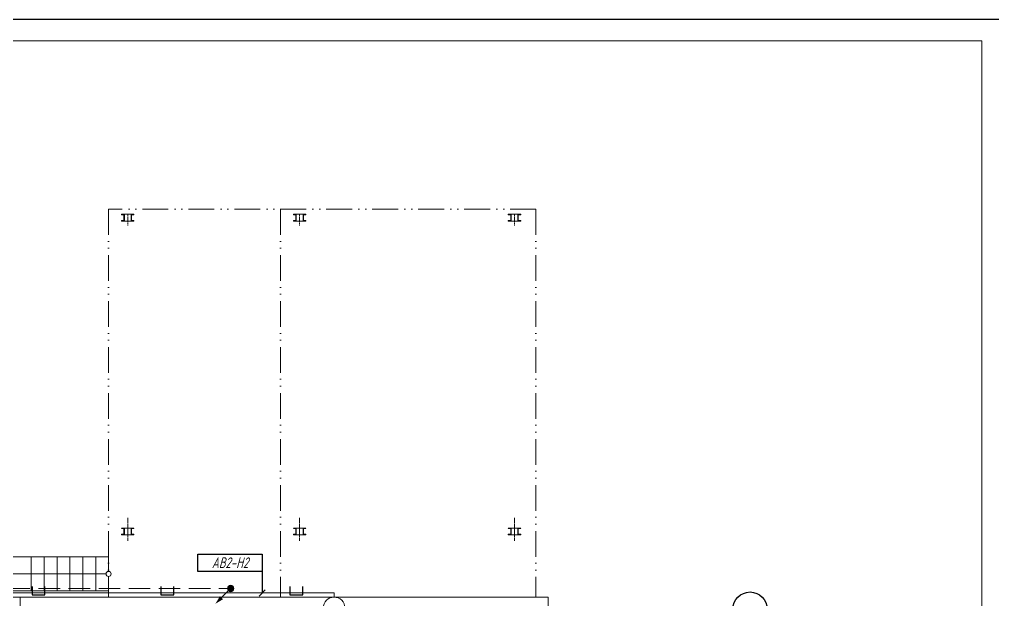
# Model space of a CAD drawing. Header units: millimetres. Extents: x -14296 to 10264, y -13087 to -5602.
# Drawn here: x -2110.7 to -1884.2, y -12627.7 to -12492.7 of the extents above; entities that cross this region are included whole.
import ezdxf

# ---------------------------------------------------------------- set-up
doc = ezdxf.new("R2010")
doc.units = ezdxf.units.MM
for name, pattern in [('ACAD_ISO12W100', [21, 12, -3, 0, -3, 0, -3]), ('CENTER2', [1.125, 0.75, -0.125, 0.125, -0.125]), ('gost5', [7, 5, -2, 0])]:
    doc.linetypes.add(name, pattern=pattern)
doc.layers.get('Defpoints').update_dxf_attribs({"color": 33})
for name, color, linetype, lineweight in [('КаБель контрольный (Вновь)', 142, 'gost5', 15), ('КаБель силовой (Вновь)', 1, 'Continuous', 15), ('Линия выноска', 137, 'Continuous', 25), ('Рамка толстая', 7, 'Continuous', 15), ('Рамка тонкая', 5, 'Continuous', 25), ('Строительный', 251, 'Continuous', 13), ('Текст', 7, 'Continuous', 20), ('ЭлектрооБорудование (Вновь)', 160, 'Continuous', 15)]:
    doc.layers.add(name, color=color, linetype=linetype, lineweight=lineweight)
doc.styles.add('Simplex', font='simplex.shx', dxfattribs={"width": 0.7, "oblique": 15})

# ---------------------------------------------------------------- blocks, each defined once
blk = doc.blocks.new('A$C4C4C6647')
for p, q in [((-14.9, 15.3), (-14.9, -0.7)), ((-8.5, 15.3), (-14.9, 15.3)), ((-13.4, 14), (-14, 13.4)), ((-14, 13.4), (-14, 1.2)), ((-14, 1.2), (-13.4, 0.6)), ((-9.1, 14), (-13.4, 14)), ((-13.4, 0.6), (-9.1, 0.6)), ((-9.1, 14), (-8.5, 14.6)), ((-9.1, 0.6), (-8.5, 0)), ((-8.5, 15.3), (-8.5, 14.6)), ((-8.5, 0), (-8.5, -0.7)), ((-14.9, -0.7), (-8.5, -0.7))]:
    blk.add_line(p, q)
at = {"layer": 'Defpoints', "color": 0, "linetype": 'ByBlock'}
for p in [(-14.9, -0.6), (-8.5, -0.6)]:
    blk.add_point(p, dxfattribs=at)
blk = doc.blocks.new('A$C551E481E')
at = {"layer": 'Рамка толстая'}
for p, q in [((836, 589), (20, 589)), ((836, 5), (836, 589))]:
    blk.add_line(p, q, dxfattribs=at)
at = {"layer": 'Рамка тонкая'}
blk.add_line((841, 594), (0, 594), dxfattribs=at)

msp = doc.modelspace()

# ---------------------------------------------------------------- hatches: boundary and pattern name
at = {"layer": 'КаБель контрольный (Вновь)', "linetype": 'ByBlock'}
msp.add_hatch(color=256, dxfattribs=at).paths.add_polyline_path([(-2062.28773, -12625.17393, 1), (-2060.78773, -12625.17393, 1)])

# ---------------------------------------------------------------- linework, layer by layer
at = {"layer": 'КаБель контрольный (Вновь)'}
msp.add_line((-2603.25744, -12625.17393), (-2061.53773, -12625.17393), dxfattribs=at)
at = {"layer": 'КаБель контрольный (Вновь)', "linetype": 'ByBlock'}
msp.add_line((-2063.65905, -12627.29525), (-2061.53773, -12625.17393), dxfattribs=at)
msp.add_circle((-2061.53773, -12625.17393), 0.75, dxfattribs=at)
msp.add_solid([(-2063.3055, -12627.64881), (-2064.0126, -12626.9417), (-2065.07327, -12628.70947)], dxfattribs=at)
at = {"layer": 'КаБель силовой (Вновь)'}
for p in [(-2602.25744, -12626.17393), (-2037.45744, -12627.16942)]:
    msp.add_line(p, (-2037.45744, -12626.17393), dxfattribs=at)
at = {"layer": 'Линия выноска'}
for p, q in [((-2054.17328, -12621.17393), (-2054.17328, -12626.17393)), ((-2053.4927, -12625.51051), (-2054.90692, -12626.92473))]:
    msp.add_line(p, q, dxfattribs=at)
at = {"layer": 'Рамка тонкая', "lineweight": 30}
for p, q in [((-2107.75744, -12624.67393), (-2107.75744, -12626.67393)), ((-2104.75744, -12626.67393), (-2104.75744, -12624.67393)), ((-2077.75744, -12624.67393), (-2077.75744, -12626.67393)), ((-2074.75744, -12626.67393), (-2074.75744, -12624.67393)), ((-2047.75744, -12624.67393), (-2047.75744, -12626.67393)), ((-2044.75744, -12626.67393), (-2044.75744, -12624.67393)), ((-2107.75744, -12626.67393), (-2104.75744, -12626.67393)), ((-2077.75744, -12626.67393), (-2074.75744, -12626.67393)), ((-2047.75744, -12626.67393), (-2044.75744, -12626.67393))]:
    msp.add_line(p, q, dxfattribs=at)
at = {"layer": 'Рамка тонкая'}
msp.add_lwpolyline([(-2069.17328, -12617.17393), (-2054.17328, -12617.17393), (-2054.17328, -12621.17393), (-2069.17328, -12621.17393)], close=True, dxfattribs=at)
msp.add_circle((-1940.65744, -12629.97393), 4, dxfattribs=at)
at = {"layer": 'Строительный', "linetype": 'ACAD_ISO12W100', "ltscale": 0.5}
for p, q in [((-1990.47744, -12536.88466), (-2089.95527, -12536.88466)), ((-2089.95527, -12536.88466), (-2089.95527, -12627.17393)), ((-2049.95527, -12536.88466), (-2049.95527, -12627.17393)), ((-1990.47744, -12536.88466), (-1990.47744, -12627.17393))]:
    msp.add_line(p, q, dxfattribs=at)
at = {"layer": 'Строительный'}
for p, q in [((-2086.27744, -12538.08466), (-2084.67744, -12538.08466)), ((-2086.27744, -12539.68466), (-2084.67744, -12539.68466)), ((-2046.27744, -12538.08466), (-2044.67744, -12538.08466)), ((-2046.27744, -12539.68466), (-2044.67744, -12539.68466)), ((-1996.27744, -12538.08466), (-1994.67744, -12538.08466)), ((-1996.27744, -12539.68466), (-1994.67744, -12539.68466)), ((-2086.27744, -12611.08466), (-2084.67744, -12611.08466)), ((-2046.27744, -12611.08466), (-2044.67744, -12611.08466)), ((-1996.27744, -12611.08466), (-1994.67744, -12611.08466)), ((-2086.27744, -12612.68466), (-2084.67744, -12612.68466)), ((-2046.27744, -12612.68466), (-2044.67744, -12612.68466)), ((-1996.27744, -12612.68466), (-1994.67744, -12612.68466)), ((-2089.95071, -12617.81165), (-2133.65497, -12617.81165)), ((-2107.95071, -12617.81165), (-2107.95071, -12625.71158)), ((-2104.95071, -12617.81165), (-2104.95071, -12625.71158)), ((-2101.95071, -12617.81165), (-2101.95071, -12625.71158)), ((-2098.95071, -12617.81165), (-2098.95071, -12625.71158)), ((-2095.95071, -12617.81165), (-2095.95071, -12625.71158)), ((-2092.95071, -12617.81165), (-2092.95071, -12625.71158)), ((-2089.95071, -12617.81165), (-2089.95071, -12621.1785)), ((-2089.95071, -12622.3785), (-2089.95071, -12625.71158)), ((-2089.95071, -12625.71158), (-2133.65497, -12625.71158))]:
    msp.add_line(p, q, dxfattribs=at)
at = {"layer": 'Строительный', "linetype": 'CENTER2', "ltscale": 0.5}
for p, q in [((-2085.47744, -12538.08466), (-2085.47744, -12540.67655)), ((-2045.47744, -12538.08466), (-2045.47744, -12540.67655)), ((-1995.47744, -12538.08466), (-1995.47744, -12540.67655)), ((-2085.47744, -12608.74601), (-2085.47744, -12614.13032)), ((-2045.47744, -12608.74601), (-2045.47744, -12614.13032)), ((-1995.47744, -12608.74601), (-1995.47744, -12614.13032))]:
    msp.add_line(p, q, dxfattribs=at)
at = {"layer": 'Строительный', "ltscale": 100}
for p, q in [((-2133.65497, -12621.7785), (-2090.55071, -12621.7785)), ((-1987.6573, -12627.17393), (-2139.15744, -12627.17393)), ((-2110.55744, -12713.72393), (-2110.55744, -12627.17393)), ((-1987.65744, -12812.77393), (-1987.65744, -12627.17393))]:
    msp.add_line(p, q, dxfattribs=at)
at = {"layer": 'Строительный'}
msp.add_circle((-2089.95071, -12621.7785), 0.6, dxfattribs=at)
at = {"layer": 'ЭлектрооБорудование (Вновь)'}
msp.add_circle((-2037.45744, -12629.66942), 2.5, dxfattribs=at)

# ---------------------------------------------------------------- block references
msp.add_blockref('A$C551E481E', (-2722.71622, -13086.74065))
at = {"layer": 'Строительный', "yscale": 0.1, "zscale": 0.1}
for p, xscale in [((-2087.76523, -12539.61529), -0.1), ((-2083.18965, -12539.61529), 0.1), ((-2047.76523, -12539.61529), -0.1), ((-2043.18965, -12539.61529), 0.1), ((-1997.76523, -12539.61529), -0.1), ((-1993.18965, -12539.61529), 0.1), ((-2087.76523, -12612.61529), -0.1), ((-2083.18965, -12612.61529), 0.1), ((-2047.76523, -12612.61529), -0.1), ((-2043.18965, -12612.61529), 0.1), ((-1997.76523, -12612.61529), -0.1), ((-1993.18965, -12612.61529), 0.1)]:
    msp.add_blockref('A$C4C4C6647', p, dxfattribs=dict(at, xscale=xscale))

# ---------------------------------------------------------------- texts
at = {"layer": 'Текст', "insert": (-2061.67328, -12619.17393), "char_height": 2.5, "width": 15, "attachment_point": 5, "style": 'Simplex'}
msp.add_mtext('АВ2-Н2', dxfattribs=at)

doc.saveas('drawing.dxf')
